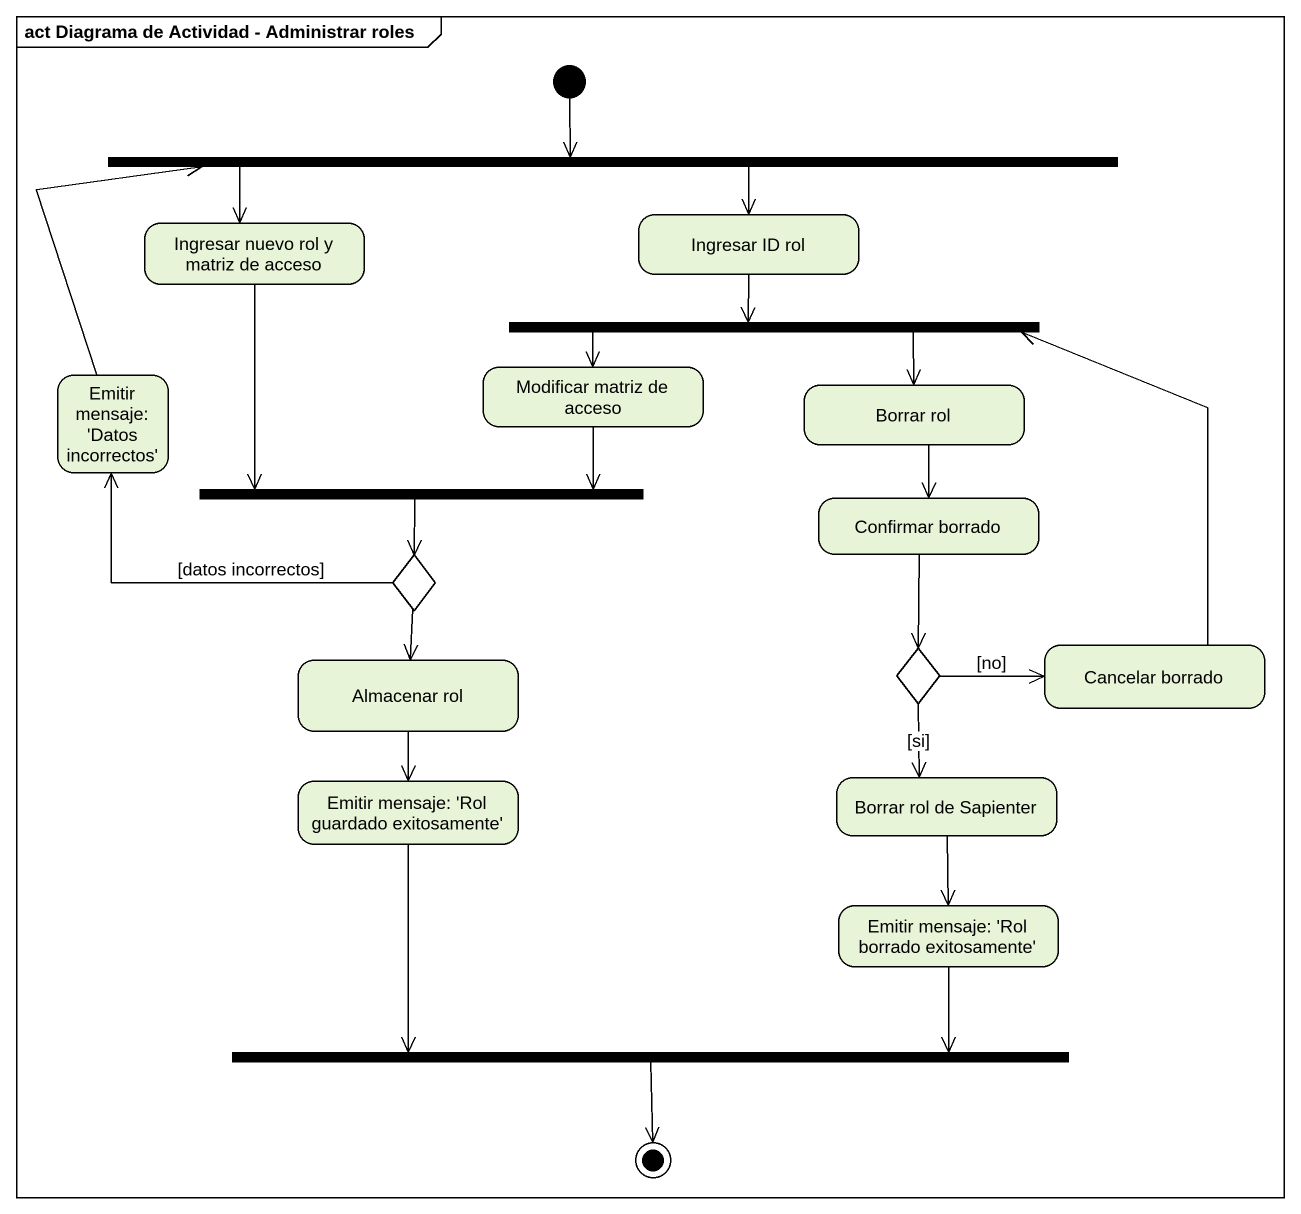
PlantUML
@startuml
mainframe act Diagrama de Actividad - Administrar roles
hide empty description
state fork1 <<fork>>
state "Ingresar nuevo rol y matriz de acceso" as Ingresar_nuevo_rol_y_matriz
state "Ingresar ID rol" as Ingresar_ID_rol
state fork2 <<fork>>
state "Emitir mensaje: 'Datos incorrectos'" as Emitir_mensaje_Datos
state "Modificar matriz de acceso" as Modificar_matriz_de_acceso
state "Borrar rol" as Borrar_rol
state fork3 <<join>>
state "Confirmar borrado" as Confirmar_borrado
state choice1 <<choice>>
state choice2 <<choice>>
state "Cancelar borrado" as Cancelar_borrado
state "Almacenar rol" as Almacenar_rol
state "Emitir mensaje: 'Rol guardado exitosamente'" as Emitir_mensaje_Rol_guardado
state "Borrar rol de Sapienter" as Borrar_rol_de_Sapienter
state "Emitir mensaje: 'Rol borrado exitosamente'" as Emitir_mensaje_Rol_borrado
state fork4 <<join>>
[*] --> fork1
fork1 -left-> Ingresar_nuevo_rol_y_matriz
fork1 --> Ingresar_ID_rol
Ingresar_nuevo_rol_y_matriz --> fork3
Ingresar_ID_rol --> fork2
fork2 -left-> Modificar_matriz_de_acceso
fork2 --> Borrar_rol
Emitir_mensaje_Datos -right-> fork1
Modificar_matriz_de_acceso -left-> fork3
Borrar_rol --> Confirmar_borrado
fork3 --> choice1
Confirmar_borrado --> choice2
choice1 -left-> Emitir_mensaje_Datos : [datos incorrectos]
choice1 --> Almacenar_rol
choice2 -right-> Cancelar_borrado : [no]
choice2 --> Borrar_rol_de_Sapienter : [si]
Cancelar_borrado -up-> fork2
Almacenar_rol --> Emitir_mensaje_Rol_guardado
Emitir_mensaje_Rol_guardado --> fork4
Borrar_rol_de_Sapienter --> Emitir_mensaje_Rol_borrado
Emitir_mensaje_Rol_borrado -left-> fork4
fork4 --> [*]
@enduml
